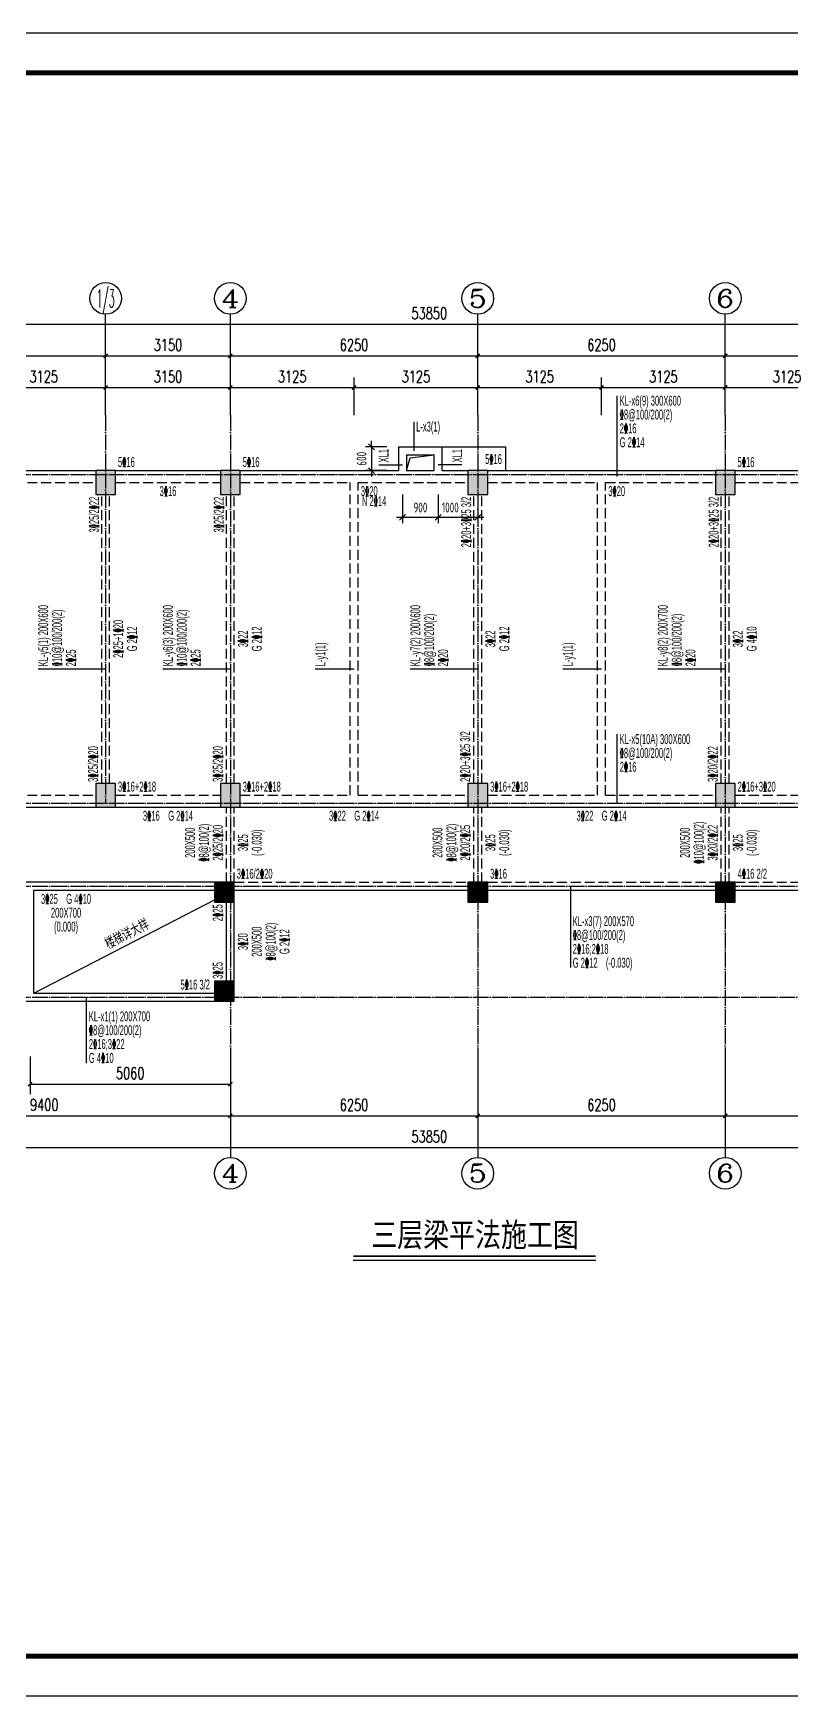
# Model space of a CAD drawing. Extents: x -441005 to 725361, y -182459 to 319313.
# Drawn here: x 311872 to 331005, y -86950 to -44950 of the extents above; entities that cross this region are included whole.
import ezdxf
from ezdxf.enums import TextEntityAlignment as Align

# ---------------------------------------------------------------- set-up
doc = ezdxf.new("R2010")
doc.units = 0
doc.header["$LTSCALE"] = 100
for name, pattern in [('DASHED', [0.75, 0.5, -0.25]), ('DOTE', [2.42, 2, -0.2, 0.02, -0.2]), ('HIDDEN', [7, 5, -2])]:
    doc.linetypes.add(name, pattern=pattern)
doc.layers.get('0').update_dxf_attribs({"linetype": 'CONTINUOUS'})
doc.layers.get('Defpoints').update_dxf_attribs({"linetype": 'CONTINUOUS'})
for name, color, linetype in [('AXIS', 3, 'CONTINUOUS'), ('AXIS_TEXT', 7, 'CONTINUOUS'), ('BEAM', 4, 'DASHED'), ('BEAM_CON', 4, 'CONTINUOUS'), ('B挑板&檐线', 6, 'CONTINUOUS'), ('COLU', 7, 'CONTINUOUS'), ('DOTE', 8, 'DOTE'), ('D洞口边线', 6, 'CONTINUOUS'), ('S说明&图名', 4, 'CONTINUOUS'), ('T模板通用标注', 7, 'CONTINUOUS'), ('图框', 7, 'CONTINUOUS'), ('尺寸标注', 3, 'CONTINUOUS'), ('梁平法1', 3, 'CONTINUOUS'), ('梁平法2', 8, 'CONTINUOUS')]:
    doc.layers.add(name, color=color, linetype=linetype)
doc.styles.add('_TCH_AXIS', font='COMPLEX', dxfattribs={"bigfont": 'GBCBIG'})
doc.styles.add('_TCH_DIM_T3', font='simplex_.ttf', dxfattribs={"width": 0.705882, "bigfont": 'GBCBIG'})
doc.styles.add('COMPLEX', font='COMPLEX')
doc.styles.add('DIM_FONT', font='tssdeng.shx', dxfattribs={"width": 0.7, "bigfont": '1.shx'})
doc.styles.get("Standard").update_dxf_attribs({"font": 'tssdeng.shx', "bigfont": '1.shx'})
doc.styles.add('STK', font='simhei_1.ttf')
doc.styles.add('TSSD_Rein', font='Tssdeng.shx', dxfattribs={"width": 0.7, "bigfont": '1.shx'})
doc.styles.add('梁平法', font='xxxxx.shx', dxfattribs={"bigfont": 'dxfs.shx'})
doc.dimstyles.new('_TCH_ARCH&&100', dxfattribs={"dimtxt": 297.5, "dimasz": 100, "dimexe": 250, "dimexo": 300, "dimgap": 126.25, "dimtad": 1, "dimdec": 0, "dimzin": 0, "dimdsep": 46, "dimtxsty": '_TCH_DIM_T3', "dimblk": 'ARCHTICK', "dimcen": 0.09, "dimclrt": 7, "dimazin": 2, "dimtfac": 1, "dimtdec": 0, "dimtix": 1, "dimtmove": 2, "dimatfit": 3, "dimfxl": 0, "dimtolj": 1, "dimtzin": 0, "dimarcsym": 0})
doc.dimstyles.new('axis', dxfattribs={"dimtxt": 300, "dimasz": 1, "dimexe": 250, "dimexo": 300, "dimgap": 150, "dimtad": 1, "dimdec": 0, "dimzin": 0, "dimdsep": 46, "dimtxsty": 'Standard', "dimblk": '_DIMX', "dimcen": 0.09, "dimse1": 1, "dimse2": 1, "dimclrt": 7, "dimadec": 1, "dimazin": 0, "dimtfac": 1, "dimtdec": 0, "dimtix": 1, "dimtmove": 2, "dimatfit": 3, "dimfxl": 0, "dimtolj": 1, "dimtzin": 0, "dimarcsym": 0})

# ---------------------------------------------------------------- blocks, each defined once
blk = doc.blocks.new('A2+1_2')
at = {"layer": '图框'}
blk.add_lwpolyline([(0, 0), (89100, 0), (89100, 42000), (0, 42000)], close=True, dxfattribs=at)
at = {"layer": '图框', "const_width": 120}
blk.add_lwpolyline([(2500, 1000), (88100, 1000), (88100, 41000), (2500, 41000)], close=True, dxfattribs=at)
blk = doc.blocks.new('_AXISO')
blk.add_circle((0, 0), 0.5)
at = {"layer": 'AXIS_TEXT', "style": 'COMPLEX', "width": 1.041667}
blk.add_attdef('A', text='', height=0.56, dxfattribs=at).set_placement((-0.25, -0.28), (0.25, -0.28), align=Align.FIT)
blk = doc.blocks.new('_ArchTick')
at = {"color": 0, "linetype": 'ByBlock', "const_width": 0.4}
blk.add_lwpolyline([(-0.5, -0.5), (0.5, 0.5)], dxfattribs=at)
blk = doc.blocks.new('*D2363')
at = {"layer": 'AXIS', "color": 0, "lineweight": -2}
for p, q in [((307450, -70800), (307450, -72550)), ((316850, -70800), (316850, -72550)), ((307450, -72300), (316850, -72300))]:
    blk.add_line(p, q, dxfattribs=at)
at = {"layer": 'Defpoints', "color": 0}
for p in [(307450, -70800), (316850, -70800), (316850, -72300)]:
    blk.add_point(p, dxfattribs=at)
at = {"layer": 'AXIS', "color": 0, "lineweight": -2, "xscale": 100, "yscale": 100, "zscale": 100, "rotation": 180}
blk.add_blockref('_ArchTick', (307450, -72300), dxfattribs=at)
at = {"layer": 'AXIS', "color": 0, "lineweight": -2, "xscale": 100, "yscale": 100, "zscale": 100}
blk.add_blockref('_ArchTick', (316850, -72300), dxfattribs=at)
at = {"layer": 'AXIS', "color": 7, "insert": (312150, -72020), "char_height": 297.5, "attachment_point": 5, "style": '_TCH_DIM_T3'}
blk.add_mtext('\\A1;9400', dxfattribs=at)
blk = doc.blocks.new('*D2364')
at = {"layer": 'AXIS', "color": 0, "lineweight": -2}
for p, q in [((316850, -70800), (316850, -72550)), ((323100, -70800), (323100, -72550)), ((316850, -72300), (323100, -72300))]:
    blk.add_line(p, q, dxfattribs=at)
at = {"layer": 'Defpoints', "color": 0}
for p in [(316850, -70800), (323100, -70800), (323100, -72300)]:
    blk.add_point(p, dxfattribs=at)
at = {"layer": 'AXIS', "color": 0, "lineweight": -2, "xscale": 100, "yscale": 100, "zscale": 100, "rotation": 180}
blk.add_blockref('_ArchTick', (316850, -72300), dxfattribs=at)
at = {"layer": 'AXIS', "color": 0, "lineweight": -2, "xscale": 100, "yscale": 100, "zscale": 100}
blk.add_blockref('_ArchTick', (323100, -72300), dxfattribs=at)
at = {"layer": 'AXIS', "color": 7, "insert": (319975, -72024), "char_height": 297.5, "attachment_point": 5, "style": '_TCH_DIM_T3'}
blk.add_mtext('\\A1;6250', dxfattribs=at)
blk = doc.blocks.new('*D2365')
at = {"layer": 'AXIS', "color": 0, "lineweight": -2}
for p, q in [((323100, -70800), (323100, -72550)), ((329350, -70800), (329350, -72550)), ((323100, -72300), (329350, -72300))]:
    blk.add_line(p, q, dxfattribs=at)
at = {"layer": 'Defpoints', "color": 0}
for p in [(323100, -70800), (329350, -70800), (329350, -72300)]:
    blk.add_point(p, dxfattribs=at)
at = {"layer": 'AXIS', "color": 0, "lineweight": -2, "xscale": 100, "yscale": 100, "zscale": 100, "rotation": 180}
blk.add_blockref('_ArchTick', (323100, -72300), dxfattribs=at)
at = {"layer": 'AXIS', "color": 0, "lineweight": -2, "xscale": 100, "yscale": 100, "zscale": 100}
blk.add_blockref('_ArchTick', (329350, -72300), dxfattribs=at)
at = {"layer": 'AXIS', "color": 7, "insert": (326225, -72024), "char_height": 297.5, "attachment_point": 5, "style": '_TCH_DIM_T3'}
blk.add_mtext('\\A1;6250', dxfattribs=at)
blk = doc.blocks.new('*D2366')
at = {"layer": 'AXIS', "color": 0, "lineweight": -2}
for p, q in [((329350, -70800), (329350, -72550)), ((335600, -70800), (335600, -72550)), ((329350, -72300), (335600, -72300))]:
    blk.add_line(p, q, dxfattribs=at)
at = {"layer": 'Defpoints', "color": 0}
for p in [(329350, -70800), (335600, -70800), (335600, -72300)]:
    blk.add_point(p, dxfattribs=at)
at = {"layer": 'AXIS', "color": 0, "lineweight": -2, "xscale": 100, "yscale": 100, "zscale": 100, "rotation": 180}
blk.add_blockref('_ArchTick', (329350, -72300), dxfattribs=at)
at = {"layer": 'AXIS', "color": 0, "lineweight": -2, "xscale": 100, "yscale": 100, "zscale": 100}
blk.add_blockref('_ArchTick', (335600, -72300), dxfattribs=at)
at = {"layer": 'AXIS', "color": 7, "insert": (332475, -72024), "char_height": 297.5, "attachment_point": 5, "style": '_TCH_DIM_T3'}
blk.add_mtext('\\A1;6250', dxfattribs=at)
blk = doc.blocks.new('*D2369')
at = {"layer": 'AXIS', "color": 0, "lineweight": -2}
for p, q in [((294950, -70800), (294950, -73350)), ((348800, -70800), (348800, -73350)), ((294950, -73100), (348800, -73100))]:
    blk.add_line(p, q, dxfattribs=at)
at = {"layer": 'Defpoints', "color": 0}
for p in [(294950, -70800), (348800, -70800), (348800, -73100)]:
    blk.add_point(p, dxfattribs=at)
at = {"layer": 'AXIS', "color": 0, "lineweight": -2, "xscale": 100, "yscale": 100, "zscale": 100, "rotation": 180}
blk.add_blockref('_ArchTick', (294950, -73100), dxfattribs=at)
at = {"layer": 'AXIS', "color": 0, "lineweight": -2, "xscale": 100, "yscale": 100, "zscale": 100}
blk.add_blockref('_ArchTick', (348800, -73100), dxfattribs=at)
at = {"layer": 'AXIS', "color": 7, "insert": (321875, -72824), "char_height": 297.5, "attachment_point": 5, "style": '_TCH_DIM_T3'}
blk.add_mtext('\\A1;53850', dxfattribs=at)
blk = doc.blocks.new('*D2373')
at = {"layer": 'AXIS', "color": 0, "lineweight": -2}
for p, q in [((311790, -70800), (311790, -71750)), ((316850, -70800), (316850, -71750)), ((311790, -71500), (316850, -71500))]:
    blk.add_line(p, q, dxfattribs=at)
at = {"layer": 'Defpoints', "color": 0}
for p in [(311790, -70800), (316850, -70800), (316850, -71500)]:
    blk.add_point(p, dxfattribs=at)
at = {"layer": 'AXIS', "color": 0, "lineweight": -2, "xscale": 100, "yscale": 100, "zscale": 100, "rotation": 180}
blk.add_blockref('_ArchTick', (311790, -71500), dxfattribs=at)
at = {"layer": 'AXIS', "color": 0, "lineweight": -2, "xscale": 100, "yscale": 100, "zscale": 100}
blk.add_blockref('_ArchTick', (316850, -71500), dxfattribs=at)
at = {"layer": 'AXIS', "color": 7, "insert": (314320, -71224), "char_height": 297.5, "attachment_point": 5, "style": '_TCH_DIM_T3'}
blk.add_mtext('\\A1;5060', dxfattribs=at)
blk = doc.blocks.new('*D2381')
at = {"layer": 'AXIS', "color": 0, "lineweight": -2}
for p, q in [((307450, -54600), (307450, -52850)), ((313700, -54600), (313700, -52850)), ((307450, -53100), (313700, -53100))]:
    blk.add_line(p, q, dxfattribs=at)
at = {"layer": 'Defpoints', "color": 0}
for p in [(313700, -53100), (307450, -54600), (313700, -54600)]:
    blk.add_point(p, dxfattribs=at)
at = {"layer": 'AXIS', "color": 0, "lineweight": -2, "xscale": 100, "yscale": 100, "zscale": 100, "rotation": 180}
blk.add_blockref('_ArchTick', (307450, -53100), dxfattribs=at)
at = {"layer": 'AXIS', "color": 0, "lineweight": -2, "xscale": 100, "yscale": 100, "zscale": 100}
blk.add_blockref('_ArchTick', (313700, -53100), dxfattribs=at)
at = {"layer": 'AXIS', "color": 7, "insert": (310575, -52824), "char_height": 297.5, "attachment_point": 5, "style": '_TCH_DIM_T3'}
blk.add_mtext('\\A1;6250', dxfattribs=at)
blk = doc.blocks.new('*D2382')
at = {"layer": 'AXIS', "color": 0, "lineweight": -2}
for p, q in [((313700, -54600), (313700, -52850)), ((316850, -54600), (316850, -52850)), ((313700, -53100), (316850, -53100))]:
    blk.add_line(p, q, dxfattribs=at)
at = {"layer": 'Defpoints', "color": 0}
for p in [(316850, -53100), (313700, -54600), (316850, -54600)]:
    blk.add_point(p, dxfattribs=at)
at = {"layer": 'AXIS', "color": 0, "lineweight": -2, "xscale": 100, "yscale": 100, "zscale": 100, "rotation": 180}
blk.add_blockref('_ArchTick', (313700, -53100), dxfattribs=at)
at = {"layer": 'AXIS', "color": 0, "lineweight": -2, "xscale": 100, "yscale": 100, "zscale": 100}
blk.add_blockref('_ArchTick', (316850, -53100), dxfattribs=at)
at = {"layer": 'AXIS', "color": 7, "insert": (315275, -52824), "char_height": 297.5, "attachment_point": 5, "style": '_TCH_DIM_T3'}
blk.add_mtext('\\A1;3150', dxfattribs=at)
blk = doc.blocks.new('*D2383')
at = {"layer": 'AXIS', "color": 0, "lineweight": -2}
for p, q in [((316850, -54600), (316850, -52850)), ((323100, -54600), (323100, -52850)), ((316850, -53100), (323100, -53100))]:
    blk.add_line(p, q, dxfattribs=at)
at = {"layer": 'Defpoints', "color": 0}
for p in [(323100, -53100), (316850, -54600), (323100, -54600)]:
    blk.add_point(p, dxfattribs=at)
at = {"layer": 'AXIS', "color": 0, "lineweight": -2, "xscale": 100, "yscale": 100, "zscale": 100, "rotation": 180}
blk.add_blockref('_ArchTick', (316850, -53100), dxfattribs=at)
at = {"layer": 'AXIS', "color": 0, "lineweight": -2, "xscale": 100, "yscale": 100, "zscale": 100}
blk.add_blockref('_ArchTick', (323100, -53100), dxfattribs=at)
at = {"layer": 'AXIS', "color": 7, "insert": (319975, -52824), "char_height": 297.5, "attachment_point": 5, "style": '_TCH_DIM_T3'}
blk.add_mtext('\\A1;6250', dxfattribs=at)
blk = doc.blocks.new('*D2384')
at = {"layer": 'AXIS', "color": 0, "lineweight": -2}
for p, q in [((323100, -54600), (323100, -52850)), ((329350, -54600), (329350, -52850)), ((323100, -53100), (329350, -53100))]:
    blk.add_line(p, q, dxfattribs=at)
at = {"layer": 'Defpoints', "color": 0}
for p in [(329350, -53100), (323100, -54600), (329350, -54600)]:
    blk.add_point(p, dxfattribs=at)
at = {"layer": 'AXIS', "color": 0, "lineweight": -2, "xscale": 100, "yscale": 100, "zscale": 100, "rotation": 180}
blk.add_blockref('_ArchTick', (323100, -53100), dxfattribs=at)
at = {"layer": 'AXIS', "color": 0, "lineweight": -2, "xscale": 100, "yscale": 100, "zscale": 100}
blk.add_blockref('_ArchTick', (329350, -53100), dxfattribs=at)
at = {"layer": 'AXIS', "color": 7, "insert": (326225, -52824), "char_height": 297.5, "attachment_point": 5, "style": '_TCH_DIM_T3'}
blk.add_mtext('\\A1;6250', dxfattribs=at)
blk = doc.blocks.new('*D2385')
at = {"layer": 'AXIS', "color": 0, "lineweight": -2}
for p, q in [((329350, -54600), (329350, -52850)), ((335600, -54600), (335600, -52850)), ((329350, -53100), (335600, -53100))]:
    blk.add_line(p, q, dxfattribs=at)
at = {"layer": 'Defpoints', "color": 0}
for p in [(335600, -53100), (329350, -54600), (335600, -54600)]:
    blk.add_point(p, dxfattribs=at)
at = {"layer": 'AXIS', "color": 0, "lineweight": -2, "xscale": 100, "yscale": 100, "zscale": 100, "rotation": 180}
blk.add_blockref('_ArchTick', (329350, -53100), dxfattribs=at)
at = {"layer": 'AXIS', "color": 0, "lineweight": -2, "xscale": 100, "yscale": 100, "zscale": 100}
blk.add_blockref('_ArchTick', (335600, -53100), dxfattribs=at)
at = {"layer": 'AXIS', "color": 7, "insert": (332475, -52824), "char_height": 297.5, "attachment_point": 5, "style": '_TCH_DIM_T3'}
blk.add_mtext('\\A1;6250', dxfattribs=at)
blk = doc.blocks.new('*D2387')
at = {"layer": 'AXIS', "color": 0, "lineweight": -2}
for p, q in [((294950, -54600), (294950, -52050)), ((348800, -54600), (348800, -52050)), ((294950, -52300), (348800, -52300))]:
    blk.add_line(p, q, dxfattribs=at)
at = {"layer": 'Defpoints', "color": 0}
for p in [(348800, -52300), (294950, -54600), (348800, -54600)]:
    blk.add_point(p, dxfattribs=at)
at = {"layer": 'AXIS', "color": 0, "lineweight": -2, "xscale": 100, "yscale": 100, "zscale": 100, "rotation": 180}
blk.add_blockref('_ArchTick', (294950, -52300), dxfattribs=at)
at = {"layer": 'AXIS', "color": 0, "lineweight": -2, "xscale": 100, "yscale": 100, "zscale": 100}
blk.add_blockref('_ArchTick', (348800, -52300), dxfattribs=at)
at = {"layer": 'AXIS', "color": 7, "insert": (321875, -52024), "char_height": 297.5, "attachment_point": 5, "style": '_TCH_DIM_T3'}
blk.add_mtext('\\A1;53850', dxfattribs=at)
blk = doc.blocks.new('*D2392')
at = {"layer": 'AXIS', "color": 0, "lineweight": -2}
for p, q in [((310575, -54600), (310575, -53650)), ((313700, -54600), (313700, -53650)), ((310575, -53900), (313700, -53900))]:
    blk.add_line(p, q, dxfattribs=at)
at = {"layer": 'Defpoints', "color": 0}
for p in [(313700, -53900), (310575, -54600), (313700, -54600)]:
    blk.add_point(p, dxfattribs=at)
at = {"layer": 'AXIS', "color": 0, "lineweight": -2, "xscale": 100, "yscale": 100, "zscale": 100, "rotation": 180}
blk.add_blockref('_ArchTick', (310575, -53900), dxfattribs=at)
at = {"layer": 'AXIS', "color": 0, "lineweight": -2, "xscale": 100, "yscale": 100, "zscale": 100}
blk.add_blockref('_ArchTick', (313700, -53900), dxfattribs=at)
at = {"layer": 'AXIS', "color": 7, "insert": (312137, -53624), "char_height": 297.5, "attachment_point": 5, "style": '_TCH_DIM_T3'}
blk.add_mtext('\\A1;3125', dxfattribs=at)
blk = doc.blocks.new('*D2394')
at = {"layer": 'AXIS', "color": 0, "lineweight": -2}
for p, q in [((316850, -54600), (316850, -53650)), ((319975, -54600), (319975, -53650)), ((316850, -53900), (319975, -53900))]:
    blk.add_line(p, q, dxfattribs=at)
at = {"layer": 'Defpoints', "color": 0}
for p in [(319975, -53900), (316850, -54600), (319975, -54600)]:
    blk.add_point(p, dxfattribs=at)
at = {"layer": 'AXIS', "color": 0, "lineweight": -2, "xscale": 100, "yscale": 100, "zscale": 100, "rotation": 180}
blk.add_blockref('_ArchTick', (316850, -53900), dxfattribs=at)
at = {"layer": 'AXIS', "color": 0, "lineweight": -2, "xscale": 100, "yscale": 100, "zscale": 100}
blk.add_blockref('_ArchTick', (319975, -53900), dxfattribs=at)
at = {"layer": 'AXIS', "color": 7, "insert": (318412, -53624), "char_height": 297.5, "attachment_point": 5, "style": '_TCH_DIM_T3'}
blk.add_mtext('\\A1;3125', dxfattribs=at)
blk = doc.blocks.new('*D2395')
at = {"layer": 'AXIS', "color": 0, "lineweight": -2}
for p, q in [((319975, -54600), (319975, -53650)), ((323100, -54600), (323100, -53650)), ((319975, -53900), (323100, -53900))]:
    blk.add_line(p, q, dxfattribs=at)
at = {"layer": 'Defpoints', "color": 0}
for p in [(323100, -53900), (319975, -54600), (323100, -54600)]:
    blk.add_point(p, dxfattribs=at)
at = {"layer": 'AXIS', "color": 0, "lineweight": -2, "xscale": 100, "yscale": 100, "zscale": 100, "rotation": 180}
blk.add_blockref('_ArchTick', (319975, -53900), dxfattribs=at)
at = {"layer": 'AXIS', "color": 0, "lineweight": -2, "xscale": 100, "yscale": 100, "zscale": 100}
blk.add_blockref('_ArchTick', (323100, -53900), dxfattribs=at)
at = {"layer": 'AXIS', "color": 7, "insert": (321537, -53624), "char_height": 297.5, "attachment_point": 5, "style": '_TCH_DIM_T3'}
blk.add_mtext('\\A1;3125', dxfattribs=at)
blk = doc.blocks.new('*D2458')
at = {"layer": 'AXIS', "color": 0, "lineweight": -2}
for p, q in [((323100, -54600), (323100, -53650)), ((326225, -54600), (326225, -53650)), ((323100, -53900), (326225, -53900))]:
    blk.add_line(p, q, dxfattribs=at)
at = {"layer": 'Defpoints', "color": 0}
for p in [(326225, -53900), (323100, -54600), (326225, -54600)]:
    blk.add_point(p, dxfattribs=at)
at = {"layer": 'AXIS', "color": 0, "lineweight": -2, "xscale": 100, "yscale": 100, "zscale": 100, "rotation": 180}
blk.add_blockref('_ArchTick', (323100, -53900), dxfattribs=at)
at = {"layer": 'AXIS', "color": 0, "lineweight": -2, "xscale": 100, "yscale": 100, "zscale": 100}
blk.add_blockref('_ArchTick', (326225, -53900), dxfattribs=at)
at = {"layer": 'AXIS', "color": 7, "insert": (324662, -53624), "char_height": 297.5, "attachment_point": 5, "style": '_TCH_DIM_T3'}
blk.add_mtext('\\A1;3125', dxfattribs=at)
blk = doc.blocks.new('*D2459')
at = {"layer": 'AXIS', "color": 0, "lineweight": -2}
for p, q in [((326225, -54600), (326225, -53650)), ((329350, -54600), (329350, -53650)), ((326225, -53900), (329350, -53900))]:
    blk.add_line(p, q, dxfattribs=at)
at = {"layer": 'Defpoints', "color": 0}
for p in [(329350, -53900), (326225, -54600), (329350, -54600)]:
    blk.add_point(p, dxfattribs=at)
at = {"layer": 'AXIS', "color": 0, "lineweight": -2, "xscale": 100, "yscale": 100, "zscale": 100, "rotation": 180}
blk.add_blockref('_ArchTick', (326225, -53900), dxfattribs=at)
at = {"layer": 'AXIS', "color": 0, "lineweight": -2, "xscale": 100, "yscale": 100, "zscale": 100}
blk.add_blockref('_ArchTick', (329350, -53900), dxfattribs=at)
at = {"layer": 'AXIS', "color": 7, "insert": (327787, -53624), "char_height": 297.5, "attachment_point": 5, "style": '_TCH_DIM_T3'}
blk.add_mtext('\\A1;3125', dxfattribs=at)
blk = doc.blocks.new('*D2460')
at = {"layer": 'AXIS', "color": 0, "lineweight": -2}
for p, q in [((329350, -54600), (329350, -53650)), ((332475, -54600), (332475, -53650)), ((329350, -53900), (332475, -53900))]:
    blk.add_line(p, q, dxfattribs=at)
at = {"layer": 'Defpoints', "color": 0}
for p in [(332475, -53900), (329350, -54600), (332475, -54600)]:
    blk.add_point(p, dxfattribs=at)
at = {"layer": 'AXIS', "color": 0, "lineweight": -2, "xscale": 100, "yscale": 100, "zscale": 100, "rotation": 180}
blk.add_blockref('_ArchTick', (329350, -53900), dxfattribs=at)
at = {"layer": 'AXIS', "color": 0, "lineweight": -2, "xscale": 100, "yscale": 100, "zscale": 100}
blk.add_blockref('_ArchTick', (332475, -53900), dxfattribs=at)
at = {"layer": 'AXIS', "color": 7, "insert": (330912, -53624), "char_height": 297.5, "attachment_point": 5, "style": '_TCH_DIM_T3'}
blk.add_mtext('\\A1;3125', dxfattribs=at)
blk = doc.blocks.new('*D2462')
at = {"layer": 'AXIS', "color": 0, "lineweight": -2}
for p, q in [((313700, -54600), (313700, -53650)), ((316850, -54600), (316850, -53650)), ((313700, -53900), (316850, -53900))]:
    blk.add_line(p, q, dxfattribs=at)
at = {"layer": 'Defpoints', "color": 0}
for p in [(316850, -53900), (313700, -54600), (316850, -54600)]:
    blk.add_point(p, dxfattribs=at)
at = {"layer": 'AXIS', "color": 0, "lineweight": -2, "xscale": 100, "yscale": 100, "zscale": 100, "rotation": 180}
blk.add_blockref('_ArchTick', (313700, -53900), dxfattribs=at)
at = {"layer": 'AXIS', "color": 0, "lineweight": -2, "xscale": 100, "yscale": 100, "zscale": 100}
blk.add_blockref('_ArchTick', (316850, -53900), dxfattribs=at)
at = {"layer": 'AXIS', "color": 7, "insert": (315275, -53624), "char_height": 297.5, "attachment_point": 5, "style": '_TCH_DIM_T3'}
blk.add_mtext('\\A1;3150', dxfattribs=at)
blk = doc.blocks.new('_OBLIQUE')
at = {"color": 0, "linetype": 'ByBlock'}
blk.add_line((-0.5, -0.5), (0.5, 0.5), dxfattribs=at)
blk = doc.blocks.new('*D3001')
at = {"layer": 'Defpoints', "color": 0}
for p in [(321200, -56300), (322100, -56300), (321200, -57180)]:
    blk.add_point(p, dxfattribs=at)
at = {"layer": '尺寸标注', "color": 0, "lineweight": -2}
for p, q in [((321200, -56600), (321200, -57330)), ((322100, -56600), (322100, -57330)), ((322250, -57180), (321050, -57180))]:
    blk.add_line(p, q, dxfattribs=at)
at = {"layer": '尺寸标注', "color": 0, "lineweight": -2, "xscale": 150, "yscale": 150, "zscale": 150, "rotation": 180}
blk.add_blockref('_OBLIQUE', (321200, -57180), dxfattribs=at)
at = {"layer": '尺寸标注', "color": 0, "lineweight": -2, "xscale": 150, "yscale": 150, "zscale": 150}
blk.add_blockref('_OBLIQUE', (322100, -57180), dxfattribs=at)
at = {"layer": '尺寸标注', "color": 7, "insert": (321650, -56930), "char_height": 250, "attachment_point": 5, "style": 'DIM_FONT'}
blk.add_mtext('\\A1;900', dxfattribs=at)
blk = doc.blocks.new('_DIMX')
blk.add_line((-150, 0), (150, 0))
at = {"const_width": 50}
blk.add_lwpolyline([(-70, -70), (70, 70)], dxfattribs=at)
blk = doc.blocks.new('*D3002')
at = {"layer": 'Defpoints', "color": 0}
for p in [(321100, -55400), (320413, -56000), (321100, -56000)]:
    blk.add_point(p, dxfattribs=at)
at = {"layer": '尺寸标注', "color": 0, "lineweight": -2}
for p, q in [((320800, -55400), (320263, -55400)), ((320413, -55400), (320413, -55250)), ((320413, -55400), (320413, -56000)), ((320800, -56000), (320263, -56000)), ((320413, -56000), (320413, -56150))]:
    blk.add_line(p, q, dxfattribs=at)
at = {"layer": '尺寸标注', "color": 0, "lineweight": -2, "xscale": 150, "yscale": 150, "zscale": 150}
for p, rotation in [((320413, -55400), 270), ((320413, -56000), 90)]:
    blk.add_blockref('_OBLIQUE', p, dxfattribs=dict(at, rotation=rotation))
at = {"layer": '尺寸标注', "color": 7, "insert": (320163, -55700), "char_height": 250, "attachment_point": 5, "rotation": 90, "style": 'DIM_FONT'}
blk.add_mtext('\\A1;600', dxfattribs=at)
blk = doc.blocks.new('*D3005')
at = {"layer": 'Defpoints', "color": 0}
for p in [(322100, -56300), (323100, -56300), (322100, -57180)]:
    blk.add_point(p, dxfattribs=at)
at = {"layer": '尺寸标注', "color": 0, "lineweight": -2}
for p, q in [((322100, -56600), (322100, -57330)), ((323100, -56600), (323100, -57330)), ((323250, -57180), (321950, -57180))]:
    blk.add_line(p, q, dxfattribs=at)
at = {"layer": '尺寸标注', "color": 0, "lineweight": -2, "xscale": 150, "yscale": 150, "zscale": 150, "rotation": 180}
blk.add_blockref('_OBLIQUE', (322100, -57180), dxfattribs=at)
at = {"layer": '尺寸标注', "color": 0, "lineweight": -2, "xscale": 150, "yscale": 150, "zscale": 150}
blk.add_blockref('_OBLIQUE', (323100, -57180), dxfattribs=at)
at = {"layer": '尺寸标注', "color": 7, "insert": (322406, -56930), "char_height": 250, "attachment_point": 5, "style": 'DIM_FONT'}
blk.add_mtext('\\A1;1000', dxfattribs=at)

msp = doc.modelspace()

# ---------------------------------------------------------------- hatches: boundary and pattern name
at = {"layer": 'COLU'}
for points in [[(313950, -56600), (313950, -56000), (313450, -56000), (313450, -56600)], [(317100, -56600), (317100, -56000), (316600, -56000), (316600, -56600)], [(323350, -56600), (323350, -56000), (322850, -56000), (322850, -56600)], [(329600, -56600), (329600, -56000), (329100, -56000), (329100, -56600)], [(313950, -64500), (313950, -63900), (313450, -63900), (313450, -64500)], [(317100, -64500), (317100, -63900), (316600, -63900), (316600, -64500)], [(323350, -64500), (323350, -63900), (322850, -63900), (322850, -64500)], [(329600, -64500), (329600, -63900), (329100, -63900), (329100, -64500)], [(316950, -66900), (316950, -66400), (316450, -66400), (316450, -66900)], [(323350, -66900), (323350, -66400), (322850, -66400), (322850, -66900)], [(329600, -66900), (329600, -66400), (329100, -66400), (329100, -66900)], [(316950, -69400), (316950, -68900), (316450, -68900), (316450, -69400)]]:
    msp.add_hatch(color=251, dxfattribs=at).paths.add_polyline_path(points)

# ---------------------------------------------------------------- linework, layer by layer
at = {"layer": 'AXIS'}
for p, q in [((313700, -54600), (313700, -52050)), ((316850, -54600), (316850, -52050)), ((323100, -54600), (323100, -52050)), ((329350, -54600), (329350, -52050)), ((316850, -70800), (316850, -73350)), ((323100, -70800), (323100, -73350)), ((329350, -70800), (329350, -73350))]:
    msp.add_line(p, q, dxfattribs=at)
at = {"layer": 'BEAM', "linetype": 'HIDDEN', "ltscale": 0.5}
for p, q in [((310675, -56300), (313450, -56300)), ((313600, -63900), (313600, -56600)), ((313800, -63900), (313800, -56600)), ((313950, -56300), (316600, -56300)), ((316750, -63900), (316750, -56600)), ((316950, -63900), (316950, -56600)), ((317100, -56300), (319875, -56300)), ((319875, -64200), (319875, -56300)), ((320075, -56300), (322850, -56300)), ((320075, -64200), (320075, -56300)), ((323000, -63900), (323000, -56600)), ((323200, -63900), (323200, -56600)), ((323350, -56300), (326125, -56300)), ((326125, -64200), (326125, -56300)), ((326325, -56300), (329100, -56300)), ((326325, -64200), (326325, -56300)), ((329250, -63900), (329250, -56600)), ((329450, -63900), (329450, -56600)), ((329600, -56300), (332375, -56300)), ((310675, -64200), (313450, -64200)), ((313950, -64200), (316600, -64200)), ((317100, -64200), (319875, -64200)), ((320075, -64200), (322850, -64200)), ((323350, -64200), (326125, -64200)), ((326325, -64200), (329100, -64200)), ((329600, -64200), (332375, -64200)), ((316750, -66400), (316750, -64500)), ((316950, -66400), (316950, -64500)), ((323000, -66400), (323000, -64500)), ((323200, -66400), (323200, -64500)), ((329250, -66400), (329250, -64500)), ((329450, -66400), (329450, -64500)), ((316950, -66400), (322850, -66400)), ((323350, -66400), (329100, -66400)), ((329600, -66400), (335500, -66400))]:
    msp.add_line(p, q, dxfattribs=at)
at = {"layer": 'BEAM_CON'}
for p, q in [((321100, -55400), (322200, -55400)), ((321100, -55400), (321100, -56000)), ((322200, -56000), (322200, -55400)), ((321300, -55600), (322000, -55600)), ((321300, -55600), (321300, -56000)), ((322000, -56000), (322000, -55600)), ((307700, -56000), (313450, -56000)), ((313950, -56000), (316600, -56000)), ((317100, -56000), (321100, -56000)), ((321300, -56000), (322000, -56000)), ((322200, -56000), (322850, -56000)), ((323350, -56000), (329100, -56000)), ((329600, -56000), (333600, -56000)), ((307700, -64500), (313450, -64500)), ((313950, -64500), (316600, -64500)), ((317100, -64500), (322850, -64500)), ((323350, -64500), (329100, -64500)), ((329600, -64500), (335500, -64500)), ((316450, -66400), (307650, -66400)), ((311890, -66600), (316450, -66600)), ((311890, -69200), (311890, -66600)), ((316950, -66600), (322850, -66600)), ((323350, -66600), (329100, -66600)), ((329600, -66600), (335500, -66600)), ((316750, -68900), (316750, -66900)), ((316950, -68900), (316950, -66900)), ((311890, -69200), (316450, -69200)), ((307650, -69400), (316450, -69400))]:
    msp.add_line(p, q, dxfattribs=at)
at = {"layer": 'B挑板&檐线'}
msp.add_lwpolyline([(322200, -56000), (322200, -55400), (323800, -55400), (323800, -56000)], dxfattribs=at)
at = {"layer": 'COLU'}
for points in [[(313950, -56600), (313950, -56000), (313450, -56000), (313450, -56600)], [(317100, -56600), (317100, -56000), (316600, -56000), (316600, -56600)], [(323350, -56600), (323350, -56000), (322850, -56000), (322850, -56600)], [(329600, -56600), (329600, -56000), (329100, -56000), (329100, -56600)], [(313950, -64500), (313950, -63900), (313450, -63900), (313450, -64500)], [(317100, -64500), (317100, -63900), (316600, -63900), (316600, -64500)], [(323350, -64500), (323350, -63900), (322850, -63900), (322850, -64500)], [(329600, -64500), (329600, -63900), (329100, -63900), (329100, -64500)], [(316950, -66900), (316950, -66400), (316450, -66400), (316450, -66900)], [(323350, -66900), (323350, -66400), (322850, -66400), (322850, -66900)], [(329600, -66900), (329600, -66400), (329100, -66400), (329100, -66900)], [(316950, -69400), (316950, -68900), (316450, -68900), (316450, -69400)]]:
    msp.add_lwpolyline(points, close=True, dxfattribs=at)
at = {"layer": 'DOTE', "ltscale": 2}
for p, q in [((313700, -54600), (313700, -64400)), ((316850, -54600), (316850, -70800)), ((323100, -54600), (323100, -70800)), ((329350, -54600), (329350, -70800)), ((293450, -56100), (352200, -56100)), ((293450, -64400), (352200, -64400)), ((293450, -66500), (352200, -66500)), ((293450, -69300), (352200, -69300))]:
    msp.add_line(p, q, dxfattribs=at)
at = {"layer": 'D洞口边线'}
msp.add_lwpolyline([(321300, -56000), (321395.8, -55679.2), (322000, -55600)], dxfattribs=at)
at = {"layer": 'S说明&图名'}
msp.add_line((319952.8, -75950), (326078.9, -75950), dxfattribs=at)
msp.add_lwpolyline([(319952.8, -75842, 45, 45, 0), (326078.9, -75842, 0, 0, 0)], format="xyseb", dxfattribs=at)
at = {"layer": 'T模板通用标注'}
msp.add_line((311890, -69200), (316725, -66700), dxfattribs=at)
at = {"layer": '梁平法1'}
for p, q in [((326623.5, -56150), (326623.5, -54107.5)), ((326623.5, -64400), (326623.5, -62657.5)), ((325437.6, -66500), (325437.6, -68554.8)), ((313215.3, -70966.5), (313215.3, -69300))]:
    msp.add_line(p, q, dxfattribs=at)
at = {"layer": '梁平法2', "color": 6}
for p, q in [((321481.4, -54765.6), (321481.4, -55500)), ((320600, -55855.2), (321200, -55855.2)), ((322700, -55855.2), (322100, -55855.2)), ((311995.2, -61003.4), (313700, -61003.4)), ((315145.2, -61003.4), (316850, -61003.4)), ((318995.2, -61003.4), (319975, -61003.4)), ((321395.2, -61003.4), (323100, -61003.4)), ((325245.2, -61003.4), (326225, -61003.4)), ((327645.2, -61003.4), (329350, -61003.4))]:
    msp.add_line(p, q, dxfattribs=at)

# ---------------------------------------------------------------- block references
msp.add_blockref('A2+1_2', (284450, -86950))
at = {"layer": 'AXIS'}
ref = msp.add_blockref('_AXISO', (313700, -51650), dxfattribs=dict(at, xscale=800, yscale=800, zscale=800))
ref.add_attrib('A', '1/3', dxfattribs={"layer": 'AXIS_TEXT', "height": 452.55, "style": '_TCH_AXIS', "width": 0.411765}).set_placement((313473.7, -51876.3), (313926.3, -51876.3), align=Align.FIT)
ref = msp.add_blockref('_AXISO', (316850, -51650), dxfattribs=dict(at, xscale=800, yscale=800, zscale=800))
ref.add_attrib('A', '4', dxfattribs={"layer": 'AXIS_TEXT', "height": 452.5, "style": '_TCH_AXIS', "width": 1.3125}).set_placement((316623.7, -51876.3), (317076.3, -51876.3), align=Align.FIT)
ref = msp.add_blockref('_AXISO', (323100, -51650), dxfattribs=dict(at, xscale=800, yscale=800, zscale=800))
ref.add_attrib('A', '5', dxfattribs={"layer": 'AXIS_TEXT', "height": 452.5, "style": '_TCH_AXIS', "width": 1.5}).set_placement((322873.7, -51876.3), (323326.3, -51876.3), align=Align.FIT)
ref = msp.add_blockref('_AXISO', (329350, -51650), dxfattribs=dict(at, xscale=800, yscale=800, zscale=800))
ref.add_attrib('A', '6', dxfattribs={"layer": 'AXIS_TEXT', "height": 452.5, "style": '_TCH_AXIS', "width": 1.5}).set_placement((329123.7, -51876.3), (329576.3, -51876.3), align=Align.FIT)
ref = msp.add_blockref('_AXISO', (316850, -73750), dxfattribs=dict(at, xscale=800, yscale=800, zscale=800))
ref.add_attrib('A', '4', dxfattribs={"layer": 'AXIS_TEXT', "height": 452.5, "style": '_TCH_AXIS', "width": 1.3125}).set_placement((316623.7, -73976.3), (317076.3, -73976.3), align=Align.FIT)
ref = msp.add_blockref('_AXISO', (323100, -73750), dxfattribs=dict(at, xscale=800, yscale=800, zscale=800))
ref.add_attrib('A', '5', dxfattribs={"layer": 'AXIS_TEXT', "height": 452.5, "style": '_TCH_AXIS', "width": 1.5}).set_placement((322873.7, -73976.3), (323326.3, -73976.3), align=Align.FIT)
ref = msp.add_blockref('_AXISO', (329350, -73750), dxfattribs=dict(at, xscale=800, yscale=800, zscale=800))
ref.add_attrib('A', '6', dxfattribs={"layer": 'AXIS_TEXT', "height": 452.5, "style": '_TCH_AXIS', "width": 1.5}).set_placement((329123.7, -73976.3), (329576.3, -73976.3), align=Align.FIT)

# ---------------------------------------------------------------- texts
at = {"layer": 'S说明&图名', "color": 7, "linetype": 'Continuous', "style": 'STK', "width": 0.8}
msp.add_text('三层梁平法施工图', height=600, dxfattribs=at).set_placement((323030.8, -75603.9), align=Align.CENTER)
at = {"layer": 'T模板通用标注', "style": 'TSSD_Rein', "width": 0.8}
msp.add_text('楼梯详大样', height=300, rotation=27.34181, dxfattribs=at).set_placement((313775.9, -68112.3))
at = {"layer": '梁平法1', "style": '梁平法', "width": 0.5}
for s, p in [('KL-x6(9) 300X600', (326684.1, -54357.1)), ('%%1328@100/200(2)', (326684.1, -54707.1)), ('2%%13216', (326684.1, -55057.1)), ('G 2%%13214', (326684.1, -55407.1)), ('5%%13216', (314011.6, -55907.2)), ('5%%13216', (317161.6, -55907.2)), ('5%%13216', (329661.6, -55907.2)), ('KL-x5(10A) 300X600', (326684.1, -62907.1)), ('%%1328@100/200(2)', (326684.1, -63257.1)), ('2%%13216', (326684.1, -63607.1)), ('3%%13216+2%%13218', (314011.6, -64107.2)), ('3%%13216+2%%13218', (317161.6, -64107.2)), ('3%%13216+2%%13218', (323411.6, -64107.2)), ('2%%13216+3%%13220', (329661.6, -64107.2)), ('3%%13216/2%%13220', (317011.6, -66307.2)), ('3%%13216', (323411.6, -66307.2)), ('4%%13216 2/2', (329661.6, -66307.2)), ('KL-x3(7) 200X570', (325498.2, -67506.6)), ('%%1328@100/200(2)', (325498.2, -67856.6)), ('2%%13216;2%%13218', (325498.2, -68206.6)), ('G 2%%13212    (-0.030)', (325498.2, -68556.6)), ('KL-x1(1) 200X700', (313276, -69910.6)), ('%%1328@100/200(2)', (313276, -70260.6)), ('2%%13216;3%%13222', (313276, -70610.6)), ('G 4%%13210', (313276, -70960.6))]:
    msp.add_text(s, height=250, dxfattribs=at).set_placement(p)
for s, p in [('5%%13216', (323496.7, -55907.2)), ('N 2%%13214', (320481.8, -56969.2))]:
    msp.add_text(s, height=250, dxfattribs=at).set_placement(p, align=Align.BOTTOM_CENTER)
for s, p in [('3%%13216', (315275, -56642.8)), ('3%%13220', (320358.6, -56642.8)), ('3%%13220', (326608.6, -56642.8)), ('3%%13216    G 2%%13214', (315275, -64842.8)), ('3%%13222    G 2%%13214', (319975, -64842.8)), ('3%%13222    G 2%%13214', (326225, -64842.8)), ('3%%13225    G 4%%13210', (312700.2, -66942.8)), ('200X700', (312700.2, -67292.8)), ('(0.000)', (312700.2, -67642.8))]:
    msp.add_text(s, height=250, rotation=360, dxfattribs=at).set_placement(p, align=Align.CENTER)
msp.add_text('5%%13216 3/2', height=250, dxfattribs=at).set_placement((316334.3, -69107.2), align=Align.RIGHT)
at = {"layer": '梁平法2', "color": 6, "style": '梁平法', "width": 0.5}
msp.add_text('L-x3(1)', height=250, dxfattribs=at).set_placement((321543.9, -55012))
for s, p in [('XL1', (320846.5, -55792.7)), ('XL1', (322703.5, -55792.7)), ('KL-y5(1) 200X600', (312247.8, -60942.7)), ('KL-y6(3) 200X600', (315397.8, -60942.7)), ('KL-y7(2) 200X600', (321647.8, -60942.7)), ('KL-y8(2) 200X700', (327897.8, -60942.7)), ('%%13210@100/200(2)', (312597.8, -60942.7)), ('%%13210@100/200(2)', (315747.8, -60942.7)), ('%%1328@100/200(2)', (321997.8, -60942.7)), ('%%1328@100/200(2)', (328247.8, -60942.7)), ('L-y1(1)', (319247.8, -60942.7)), ('L-y1(1)', (325497.8, -60942.7)), ('2%%13225', (312947.8, -60942.7)), ('2%%13225', (316097.8, -60942.7)), ('2%%13220', (322347.8, -60942.7)), ('2%%13220', (328597.8, -60942.7)), ('2%%13220+3%%13225 3/2', (322907.2, -63864)), ('3%%13225/2%%13220', (313507.2, -63864)), ('3%%13225/2%%13220', (316657.2, -63864)), ('3%%13220/2%%13222', (329157.2, -63864)), ('3%%13225', (316657.2, -68839.8))]:
    msp.add_text(s, height=250, rotation=90, dxfattribs=at).set_placement(p)
for s, p in [('3%%13225/2%%13222', (313532.2, -56658.3)), ('3%%13225/2%%13222', (316682.2, -56658.3)), ('2%%13220+3%%13225 3/2', (322932.2, -56658.3)), ('2%%13220+3%%13225 3/2', (329182.2, -56658.3)), ('2%%13225', (316657.2, -66958.3))]:
    msp.add_text(s, height=250, rotation=90, dxfattribs=at).set_placement(p, align=Align.RIGHT)
for s, p in [('2%%13225+1%%13220', (314142.8, -60250)), ('G 2%%13212', (314492.8, -60250)), ('G 2%%13212', (317642.8, -60250)), ('G 2%%13212', (323892.8, -60250)), ('G 4%%13210', (330142.8, -60250)), ('3%%13222', (317292.8, -60250)), ('3%%13222', (323542.8, -60250)), ('3%%13222', (329792.8, -60250)), ('200X500', (315957.2, -65400)), ('%%1328@100(2)', (316307.2, -65400)), ('2%%13225/2%%13220', (316657.2, -65400)), ('200X500', (322207.2, -65400)), ('%%1328@100(2)', (322557.2, -65400)), ('2%%13220/2%%13225', (322907.2, -65400)), ('200X500', (328457.2, -65400)), ('%%13210@100(2)', (328807.2, -65400)), ('3%%13220/2%%13222', (329157.2, -65400)), ('3%%13225', (317292.8, -65400)), ('(-0.030)', (317642.8, -65400)), ('3%%13225', (323542.8, -65400)), ('(-0.030)', (323892.8, -65400)), ('3%%13225', (329792.8, -65400)), ('(-0.030)', (330142.8, -65400)), ('200X500', (317642.8, -67900)), ('%%1328@100(2)', (317992.8, -67900)), ('3%%13220', (317292.8, -67900)), ('G 2%%13212', (318342.8, -67900))]:
    msp.add_text(s, height=250, rotation=90, dxfattribs=at).set_placement(p, align=Align.CENTER)

# ---------------------------------------------------------------- dimensions: what is measured, and where the dimension line sits
at = {"layer": 'AXIS'}
for p1, p2, distance, picture, middle in [((294950, -54600), (348800, -54600), 2300, '*D2387', (321875, -52023.6)), ((307450, -54600), (313700, -54600), 1500, '*D2381', (310575, -52823.6)), ((313700, -54600), (316850, -54600), 1500, '*D2382', (315275, -52823.6)), ((316850, -54600), (323100, -54600), 1500, '*D2383', (319975, -52823.6)), ((323100, -54600), (329350, -54600), 1500, '*D2384', (326225, -52823.6)), ((329350, -54600), (335600, -54600), 1500, '*D2385', (332475, -52823.6)), ((310575, -54600), (313700, -54600), 700, '*D2392', (312137.5, -53623.6)), ((313700, -54600), (316850, -54600), 700, '*D2462', (315275, -53623.6)), ((316850, -54600), (319975, -54600), 700, '*D2394', (318412.5, -53623.6)), ((319975, -54600), (323100, -54600), 700, '*D2395', (321537.5, -53623.6)), ((323100, -54600), (326225, -54600), 700, '*D2458', (324662.5, -53623.6)), ((326225, -54600), (329350, -54600), 700, '*D2459', (327787.5, -53623.6)), ((329350, -54600), (332475, -54600), 700, '*D2460', (330912.5, -53623.6)), ((294950, -70800), (348800, -70800), -2300, '*D2369', (321875, -72823.6)), ((307450, -70800), (316850, -70800), -1500, '*D2363', (312150, -72020.2)), ((311790, -70800), (316850, -70800), -700, '*D2373', (314320, -71223.6)), ((316850, -70800), (323100, -70800), -1500, '*D2364', (319975, -72023.6)), ((323100, -70800), (329350, -70800), -1500, '*D2365', (326225, -72023.6)), ((329350, -70800), (335600, -70800), -1500, '*D2366', (332475, -72023.6))]:
    dim = msp.add_aligned_dim(p1=p1, p2=p2, distance=distance, dimstyle='_TCH_ARCH&&100', override={"dimexo": 0}, dxfattribs=at)
    dim.commit()
    dim.dimension.update_dxf_attribs({"geometry": picture, "text_midpoint": middle})
at = {"layer": '尺寸标注'}
dim = msp.add_linear_dim(base=(320413.2, -56000), p1=(321100, -55400), p2=(321100, -56000), angle=90, dimstyle='axis', override={"dimtxt": 250, "dimasz": 150, "dimexe": 150, "dimgap": 125, "dimtxsty": 'DIM_FONT', "dimblk1": 'OBLIQUE', "dimblk2": 'OBLIQUE', "dimsah": 1, "dimdle": 150, "dimse1": 0, "dimse2": 0}, dxfattribs=at)
dim.commit()
dim.dimension.update_dxf_attribs({"geometry": '*D3002', "text_midpoint": (320163.2, -55700)})
dim = msp.add_linear_dim(base=(321200, -57179.6), p1=(322100, -56300), p2=(321200, -56300), dimstyle='axis', override={"dimtxt": 250, "dimasz": 150, "dimexe": 150, "dimgap": 125, "dimtxsty": 'DIM_FONT', "dimblk1": 'OBLIQUE', "dimblk2": 'OBLIQUE', "dimsah": 1, "dimdle": 150, "dimse1": 0, "dimse2": 0}, dxfattribs=at)
dim.commit()
dim.dimension.update_dxf_attribs({"geometry": '*D3001', "text_midpoint": (321650, -56929.6)})
dim = msp.add_linear_dim(base=(322100, -57179.6), p1=(323100, -56300), p2=(322100, -56300), dimstyle='axis', override={"dimtxt": 250, "dimasz": 150, "dimexe": 150, "dimgap": 125, "dimtxsty": 'DIM_FONT', "dimblk1": 'OBLIQUE', "dimblk2": 'OBLIQUE', "dimsah": 1, "dimdle": 150, "dimse1": 0, "dimse2": 0}, dxfattribs=at)
dim.commit()
dim.dimension.update_dxf_attribs({"geometry": '*D3005', "text_midpoint": (322405.5, -56929.6), "dimtype": 160})

doc.saveas('drawing.dxf')
